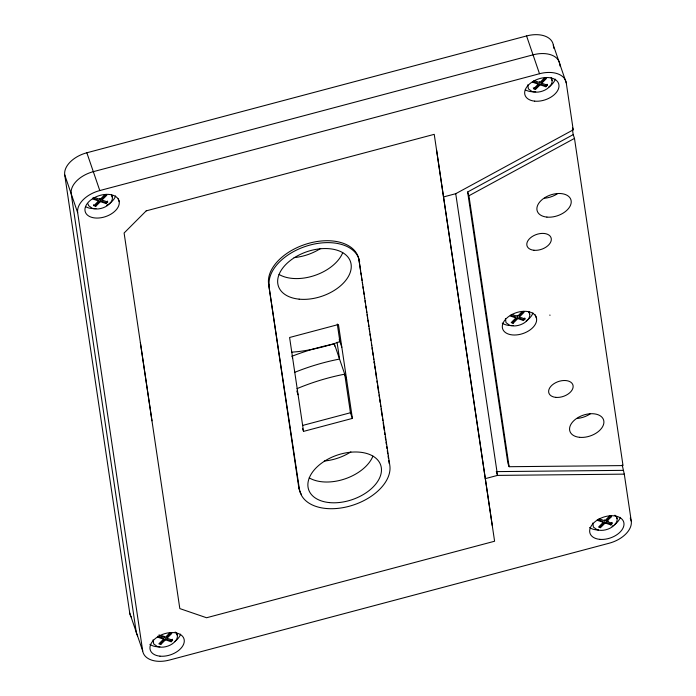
<?xml version="1.0" encoding="UTF-8"?>
<svg xmlns="http://www.w3.org/2000/svg" width="696" height="696" viewBox="0 0 696 696"><rect width="100%" height="100%" fill="white"/><g stroke="black" fill="none" stroke-linecap="round" stroke-linejoin="round"><path stroke-width="1.04" d="M153.076 639.841L153.677 643.896L157.357 646.558A12.685 7.83 -18.9 0 0 172.286 643.887L174.626 641.973A12.685 7.83 -18.9 0 0 175.166 632.012M505.427 318.594L506.027 322.648L509.716 325.31A12.685 7.83 -18.9 0 0 524.645 322.639L526.985 320.725A12.685 7.83 -18.9 0 0 529.03 312.33M527.785 84.825L528.386 88.879L532.066 91.541A12.685 7.83 -18.9 0 0 546.995 88.871L549.344 86.957A12.685 7.83 -18.9 0 0 551.38 78.561M592.792 523.018L593.392 527.072L597.072 529.734A12.685 7.83 -18.9 0 0 612.002 527.063L614.351 525.149A12.685 7.83 -18.9 0 0 614.89 515.188M95.743 206.321L95.422 205.372L100.111 200.674L100.433 201.623L95.743 206.321L93.856 205.668L98.545 200.97L98.223 200.03L92.542 198.082M98.545 200.97L92.873 199.03L94.43 197.464L100.111 199.404L104.8 194.715L106.688 195.359L101.999 200.056L107.671 201.997L106.114 203.563L100.433 201.623M106.114 203.563L105.783 202.614L106.827 201.579M533.214 81.589L537.938 83.207L538.26 84.146L533.571 88.844L535.468 89.488L540.157 84.799L539.835 83.851L535.137 88.549L535.468 89.488M538.26 84.146L532.588 82.206L534.154 80.64L539.826 82.58L544.516 77.882L546.404 78.535L541.714 83.233L547.395 85.173L545.829 86.739L540.157 84.799M546.082 77.587L541.392 82.285L541.714 83.233M545.829 86.739L545.507 85.791L546.551 84.747M160.75 644.513L160.428 643.565L165.117 638.867L165.439 639.815L160.75 644.513L158.862 643.861L163.551 639.163L157.87 637.223L159.436 635.657L159.114 634.708M170.703 633.273L166.683 637.301L167.005 638.249L172.678 640.19L171.112 641.755L165.439 639.815M167.005 638.249L171.695 633.551L171.373 632.603M171.112 641.755L170.79 640.807L172.356 639.241M510.855 315.358L515.579 316.976L515.91 317.915L511.221 322.613L513.109 323.266L517.798 318.568L517.476 317.62L512.787 322.318L513.109 323.266M515.91 317.915L510.229 315.975L511.795 314.409L517.467 316.349L522.157 311.651L524.053 312.304L519.364 317.002L525.036 318.942L523.47 320.508L517.798 318.568M523.731 311.356L519.033 316.054L519.364 317.002M523.47 320.508L523.148 319.56L524.192 318.516M597.272 519.451L602.945 521.4L603.267 522.339L598.577 527.037L600.465 527.681L605.163 522.992L604.833 522.043L600.143 526.742L600.465 527.681M603.267 522.339L597.594 520.399L599.16 518.833L604.833 520.773L609.522 516.075L611.41 516.728L606.721 521.426L612.393 523.366L610.836 524.932L605.163 522.992M606.721 521.426L606.399 520.477L611.088 515.779L611.41 516.728M610.836 524.932L610.514 523.984L612.071 522.418M443.517 196.942L455.732 193.697L573.217 129.847L566.257 82.894L553.32 45.11A25.378 15.66 -18.9 0 0 526.567 35.948L86.843 152.772A25.378 15.66 -18.9 0 0 64.737 174.913L129.743 613.106L142.68 650.89A25.378 15.66 -18.9 0 0 169.433 660.052L609.157 543.228A25.378 15.66 -18.9 0 0 631.263 521.087L624.295 474.141L622.207 465.015M573.2 134.624L574.487 138.4L623.024 465.589L509.124 466.712L507.828 462.936L467.634 191.992L573.2 134.624L572.399 129.273M509.124 466.712L468.93 195.767L574.487 138.4M296.975 388.716L298.619 387.976A152.267 93.951 -18.9 0 1 344.189 374.274L344.72 374.187L350.445 412.745L352.385 418.409L303.526 431.389L302.56 428.562M142.68 650.89L77.674 212.698A25.378 15.66 -18.9 0 1 99.789 190.556L539.504 73.733A25.378 15.66 -18.9 0 1 566.257 82.894M436.557 149.988L492.272 525.584M140.357 342.545L151.963 420.802M302.621 425.447L350.445 412.745M298.793 487.522L268.613 284.072A46.945 28.971 -18.9 0 1 309.511 243.113A46.945 28.971 -18.9 0 1 358.997 260.06L389.821 465.398A46.919 28.945 -18.9 0 1 348.957 506.331A46.919 28.945 -18.9 0 1 299.498 489.392L298.854 487.505A46.919 28.945 -18.9 0 0 301.499 494.586M485.312 478.639L497.527 475.394L624.295 474.141M346.66 379.851L334.376 343.954L333.836 344.041A152.267 93.951 -18.9 0 0 319.464 347.33M291.668 352.202L298.471 351.576A126.889 78.291 -18.9 0 0 336.82 342.719L339.883 341.579L337.282 324.014M496.231 471.618L622.998 470.357M539.835 83.851L545.507 85.791M533.249 87.896L535.137 88.549M517.476 317.62L523.148 319.56M100.111 200.674L105.783 202.614M606.399 520.477L608.287 521.13M604.833 522.043L610.514 523.984M171.695 633.551L169.798 632.899L165.109 637.597L159.436 635.657M161.951 635.683L164.787 636.657M158.497 636.605L163.221 638.223L163.551 639.163M165.117 638.867L170.79 640.807M87.948 203.789L88.67 205.703L92.351 208.365A12.685 7.83 -18.9 0 0 107.28 205.694L109.62 203.78A12.685 7.83 -18.9 0 0 111.664 195.385M572.573 127.951L573.217 129.847M551.128 77.639L552.102 80.475M547.065 84.225L547.395 85.173M526.567 35.948L539.504 73.733M539.504 81.641L539.826 82.58M630.237 518.102L631.263 521.087M616.456 516.771L617.108 518.668M535.276 314.836L536.572 318.611A17.765 10.962 -18.9 0 1 512.326 334.915A17.765 10.962 -18.9 0 1 509.515 315.94A17.765 10.962 -18.9 0 1 536.572 318.611M604.511 519.834L604.833 520.773M528.769 311.408L529.743 314.244M524.714 317.994L525.036 318.942M517.145 315.41L517.467 316.349M467.634 191.992L468.93 195.767M496.553 472.558L497.527 475.394L455.732 193.697M374.735 363.677L374.083 361.781L374.405 363.93M339.196 339.561L341.823 347.243M268.613 284.072L299.437 489.41M291.989 356.065L292.633 357.953M296.8 390.978L298.088 394.754M298.854 487.505L299.498 489.392M118.233 198.83L119.207 201.666A17.765 10.962 -18.9 0 1 94.961 217.97A17.765 10.962 -18.9 0 1 92.15 198.995A17.765 10.962 -18.9 0 1 119.207 201.666M111.412 194.462L112.378 197.299M106.688 195.359L106.366 194.41L101.677 199.108L101.999 200.056M107.349 201.057L107.671 201.997M86.843 152.772L99.789 190.556M99.78 198.464L100.111 199.404M93.534 204.728L93.856 205.668M64.737 174.913L77.674 212.698M176.419 632.655L177.384 635.492M157.548 636.274L157.87 637.223M560.106 66.146L559.784 63.997A25.378 15.66 -18.9 0 0 533.032 54.845L93.316 171.668A25.378 15.66 -18.9 0 0 71.209 193.81L136.216 632.003A25.378 15.66 -18.9 0 0 137.651 635.831M553.32 45.11L553.79 48.311M549.901 314.975L549.962 315.418M358.997 260.06L360.589 270.77M360.902 272.91L361.224 275.05M361.537 277.191L362.016 280.41M362.329 282.55L362.651 284.69M362.964 286.83L363.286 288.97M363.599 291.111L364.078 294.33M364.4 296.47L364.713 298.61M365.035 300.75L365.348 302.89M365.826 306.101L366.148 308.25M366.461 310.39L366.783 312.53M367.096 314.67L367.575 317.881M367.888 320.021L368.21 322.17M368.523 324.31L368.845 326.45M369.158 328.59L369.637 331.801M369.959 333.941L370.272 336.09M370.594 338.23L370.907 340.37M371.386 343.58L371.707 345.721M372.021 347.861L372.343 350.01M372.656 352.15L373.134 355.36M373.447 357.5L373.769 359.641M374.726 366.07L375.196 369.28M375.518 371.42L376.466 377.85M376.945 381.06L377.267 383.2M377.58 385.34L378.694 392.84M379.007 394.98L379.329 397.12M379.651 399.26L380.12 402.471M380.442 404.62L380.755 406.76M381.077 408.9L382.191 416.391M382.504 418.54L382.826 420.68M383.139 422.82L384.253 430.311M384.575 432.46L384.888 434.6M385.21 436.74L385.68 439.95M386.002 442.09L386.315 444.231M386.637 446.38L386.95 448.52M387.272 450.66L387.75 453.87M388.064 456.01L388.385 458.151M388.699 460.3L389.177 463.51M352.385 418.409L338.456 324.51L289.597 337.49L303.526 431.389M337.055 342.241L339.552 359.075L339.013 359.162A152.267 93.951 -18.9 0 0 294.425 372.464M334.376 343.954L334.689 346.103M269.256 285.96A46.945 28.971 -18.9 0 1 310.155 245.009A46.945 28.971 -18.9 0 1 359.641 261.948M555.304 79.153A17.765 10.962 -18.9 0 1 548.552 87.157M535.737 91.698A17.765 10.962 -18.9 0 1 525.271 89.801M532.953 312.922A17.765 10.962 -18.9 0 1 526.193 320.926M513.378 325.467A17.765 10.962 -18.9 0 1 502.242 323.118M620.31 517.346A17.765 10.962 -18.9 0 1 614.446 524.714M613.55 525.35A17.765 10.962 -18.9 0 1 612.036 526.289M598.551 529.987A17.765 10.962 -18.9 0 1 589.599 527.542M115.588 195.976A17.765 10.962 -18.9 0 1 108.828 203.98M108.089 204.459A17.765 10.962 -18.9 0 1 106.514 205.364M96.013 208.522A17.765 10.962 -18.9 0 1 85.556 206.625M180.595 634.169A17.765 10.962 -18.9 0 1 174.722 641.547M159.923 646.793A17.765 10.962 -18.9 0 1 149.884 644.365M590.217 413.885A17.765 10.962 -18.9 0 1 577.402 418.426M557.548 193.662A17.765 10.962 -18.9 0 1 544.733 198.203M372.925 456.124A38.062 23.49 -18.9 0 1 345.103 478.848A38.062 23.49 -18.9 0 1 309.224 477.874M342.719 252.683A38.062 23.49 -18.9 0 1 314.897 275.416A38.062 23.49 -18.9 0 1 279.018 274.441M292.207 356.169A152.267 93.951 -18.9 0 1 318.437 347.6M131.179 616.934A25.378 15.66 -18.9 0 1 129.743 613.106M350.897 451.869A38.062 23.49 -18.9 0 1 324.31 461.022M320.682 248.429A38.062 23.49 -18.9 0 1 294.095 257.59M146.212 210.862L124.106 233.003L179.82 608.591L206.573 617.752L494.595 541.236L434.234 134.337L146.212 210.862M555.773 397.364A12.685 7.83 -18.9 0 0 573.095 385.723A12.685 7.83 -18.9 0 0 553.764 383.818A12.685 7.83 -18.9 0 0 555.773 397.364M159.967 656.163A17.765 10.962 -18.9 0 0 184.214 639.859A17.765 10.962 -18.9 0 0 157.157 637.188A17.765 10.962 -18.9 0 0 159.967 656.163M546.917 217.1A17.765 10.962 -18.9 0 0 571.155 200.796A17.765 10.962 -18.9 0 0 544.098 198.125A17.765 10.962 -18.9 0 0 546.917 217.1M579.585 437.323A17.765 10.962 -18.9 0 0 603.832 421.019A17.765 10.962 -18.9 0 0 576.767 418.348A17.765 10.962 -18.9 0 0 579.585 437.323M599.691 539.339A17.765 10.962 -18.9 0 0 623.929 523.035A17.765 10.962 -18.9 0 0 596.872 520.364A17.765 10.962 -18.9 0 0 599.691 539.339M534.685 101.146A17.765 10.962 -18.9 0 0 558.923 84.842A17.765 10.962 -18.9 0 0 531.866 82.172A17.765 10.962 -18.9 0 0 534.685 101.146M329.356 502.59A38.062 23.49 -18.9 0 0 381.304 467.66A38.062 23.49 -18.9 0 0 323.327 461.935A38.062 23.49 -18.9 0 0 329.356 502.59M299.141 299.158A38.062 23.49 -18.9 0 0 351.097 264.219A38.062 23.49 -18.9 0 0 293.112 258.494A38.062 23.49 -18.9 0 0 299.141 299.158M533.954 250.264A12.685 7.83 -18.9 0 0 551.267 238.615A12.685 7.83 -18.9 0 0 531.944 236.71A12.685 7.83 -18.9 0 0 533.954 250.264"/></g></svg>
